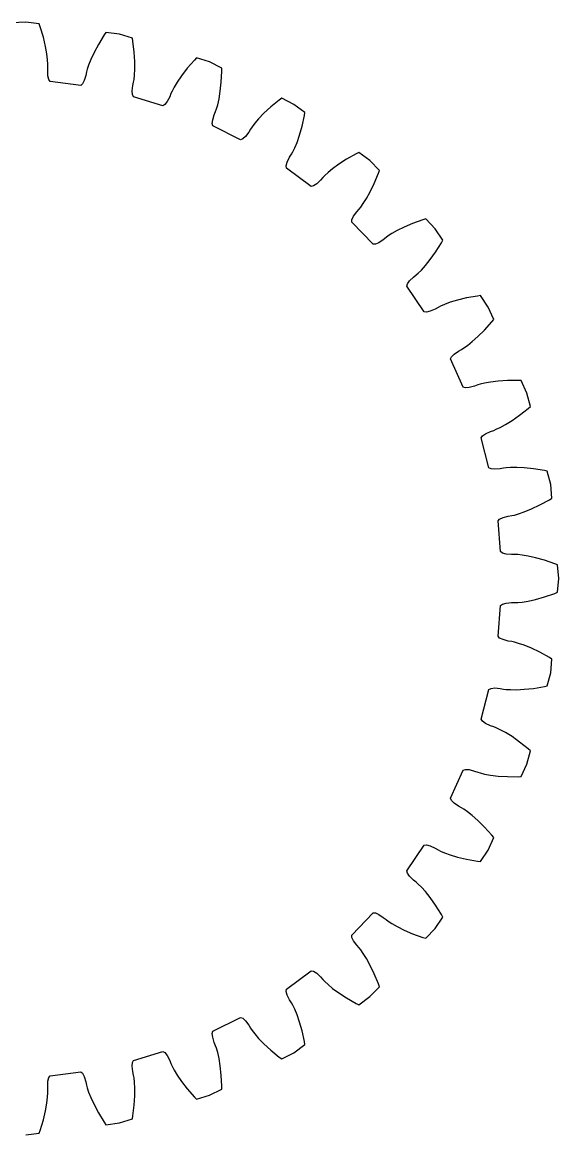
# Model space of a CAD drawing. Extents: x 0 to 203, y 0 to 198.
# Drawn here: x 103.3 to 151.2, y 99.3 to 198.4 of the extents above; entities that cross this region are included whole.
import ezdxf

# ---------------------------------------------------------------- set-up
doc = ezdxf.new("R2010")
doc.units = 0

msp = doc.modelspace()

# ---------------------------------------------------------------- linework, layer by layer
for p, q in [((103.652, 198.446), (102.429, 198.394)), ((104.866, 198.291), (103.652, 198.446)), ((104.956, 198.038), (104.866, 198.291)), ((105.233, 197.103), (104.956, 198.038)), ((110.641, 197.311), (110.137, 196.475)), ((110.792, 197.532), (110.641, 197.311)), ((112.006, 197.377), (110.792, 197.532)), ((113.176, 197.018), (112.006, 197.377)), ((105.424, 196.295), (105.233, 197.103)), ((105.542, 195.622), (105.424, 196.295)), ((110.137, 196.475), (109.749, 195.741)), ((113.223, 196.754), (113.176, 197.018)), ((113.338, 195.785), (113.223, 196.754)), ((105.605, 195.09), (105.542, 195.622)), ((109.749, 195.741), (109.465, 195.12)), ((113.389, 194.957), (113.338, 195.785)), ((118.889, 195.269), (118.702, 195.076)), ((120.059, 194.91), (118.889, 195.269)), ((105.629, 194.7), (105.605, 195.09)), ((105.614, 194.142), (105.63, 194.457)), ((105.63, 194.457), (105.629, 194.7)), ((109.27, 194.62), (109.148, 194.25)), ((109.465, 195.12), (109.27, 194.62)), ((113.392, 194.274), (113.389, 194.957)), ((118.064, 194.337), (117.558, 193.68)), ((118.702, 195.076), (118.064, 194.337)), ((121.152, 194.359), (120.059, 194.91)), ((121.153, 194.091), (121.152, 194.359)), ((105.634, 193.665), (105.614, 194.142)), ((105.713, 193.337), (105.634, 193.665)), ((105.834, 193.162), (105.713, 193.337)), ((109.022, 193.706), (108.883, 193.249)), ((109.086, 194.014), (109.022, 193.706)), ((109.148, 194.25), (109.086, 194.014)), ((113.282, 193.11), (113.322, 193.35)), ((113.322, 193.35), (113.364, 193.738)), ((113.364, 193.738), (113.392, 194.274)), ((117.558, 193.68), (117.173, 193.116)), ((121.103, 193.116), (121.153, 194.091)), ((108.563, 192.813), (105.834, 193.162)), ((108.724, 192.951), (108.563, 192.813)), ((108.883, 193.249), (108.724, 192.951)), ((113.152, 192.329), (113.213, 192.803)), ((113.174, 191.992), (113.152, 192.329)), ((113.213, 192.803), (113.282, 193.11)), ((116.714, 192.311), (116.613, 192.09)), ((116.896, 192.656), (116.714, 192.311)), ((117.173, 193.116), (116.896, 192.656)), ((121.013, 192.292), (121.103, 193.116)), ((113.263, 191.8), (113.174, 191.992)), ((115.894, 190.994), (113.263, 191.8)), ((116.283, 191.37), (116.076, 191.103)), ((116.498, 191.797), (116.283, 191.37)), ((116.613, 192.09), (116.498, 191.797)), ((120.783, 191.095), (120.901, 191.618)), ((120.901, 191.618), (121.013, 192.292)), ((126.27, 191.511), (125.517, 190.891)), ((126.487, 191.67), (126.27, 191.511)), ((127.58, 191.119), (126.487, 191.67)), ((116.076, 191.103), (115.894, 190.994)), ((120.475, 190.199), (120.595, 190.489)), ((120.595, 190.489), (120.676, 190.719)), ((120.676, 190.719), (120.783, 191.095)), ((124.907, 190.328), (124.432, 189.838)), ((125.517, 190.891), (124.907, 190.328)), ((128.564, 190.391), (127.58, 191.119)), ((128.52, 190.126), (128.564, 190.391)), ((120.3, 189.406), (120.335, 189.741)), ((120.356, 189.201), (120.3, 189.406)), ((120.335, 189.741), (120.475, 190.199)), ((124.081, 189.431), (123.843, 189.122)), ((124.432, 189.838), (124.081, 189.431)), ((128.305, 189.174), (128.52, 190.126)), ((122.813, 187.963), (120.356, 189.201)), ((123.544, 188.652), (123.26, 188.267)), ((123.706, 188.921), (123.544, 188.652)), ((123.843, 189.122), (123.706, 188.921)), ((127.853, 187.731), (128.077, 188.376)), ((128.077, 188.376), (128.305, 189.174)), ((123.01, 188.039), (122.813, 187.963)), ((123.26, 188.267), (123.01, 188.039)), ((127.648, 187.235), (127.853, 187.731)), ((126.978, 185.977), (127.194, 186.404)), ((127.194, 186.404), (127.361, 186.67)), ((127.361, 186.67), (127.479, 186.884)), ((127.479, 186.884), (127.648, 187.235)), ((133.127, 186.719), (132.279, 186.235)), ((133.367, 186.838), (133.127, 186.719)), ((134.351, 186.11), (133.367, 186.838)), ((126.887, 185.652), (126.978, 185.977)), ((126.907, 185.441), (126.887, 185.652)), ((129.12, 183.805), (126.907, 185.441)), ((131.032, 185.38), (130.618, 185.039)), ((131.583, 185.783), (131.032, 185.38)), ((132.279, 186.235), (131.583, 185.783)), ((135.198, 185.227), (134.351, 186.11)), ((130.162, 184.599), (129.956, 184.361)), ((130.331, 184.774), (130.162, 184.599)), ((130.618, 185.039), (130.331, 184.774)), ((134.737, 184.071), (135.11, 184.973)), ((135.11, 184.973), (135.198, 185.227)), ((129.327, 183.848), (129.12, 183.805)), ((129.611, 184.03), (129.327, 183.848)), ((129.956, 184.361), (129.611, 184.03)), ((134.378, 183.324), (134.737, 184.071)), ((133.762, 182.271), (134.048, 182.726)), ((134.048, 182.726), (134.378, 183.324)), ((132.889, 181.145), (133.174, 181.529)), ((133.174, 181.529), (133.384, 181.763)), ((133.384, 181.763), (133.536, 181.954)), ((133.536, 181.954), (133.762, 182.271)), ((132.729, 180.629), (132.745, 180.84)), ((134.633, 178.642), (132.729, 180.629)), ((132.745, 180.84), (132.889, 181.145)), ((138.158, 180.502), (137.396, 180.175)), ((139.075, 180.836), (138.158, 180.502)), ((139.332, 180.914), (139.075, 180.836)), ((140.179, 180.03), (139.332, 180.914)), ((136.318, 179.604), (135.991, 179.392)), ((136.784, 179.871), (136.318, 179.604)), ((137.396, 180.175), (136.784, 179.871)), ((140.864, 179.016), (140.179, 180.03)), ((134.845, 178.649), (134.633, 178.642)), ((135.156, 178.78), (134.845, 178.649)), ((135.552, 179.048), (135.156, 178.78)), ((135.794, 179.248), (135.552, 179.048)), ((135.991, 179.392), (135.794, 179.248)), ((140.215, 177.955), (140.734, 178.781)), ((140.734, 178.781), (140.864, 179.016)), ((139.734, 177.279), (140.215, 177.955)), ((138.95, 176.346), (139.308, 176.745)), ((139.308, 176.745), (139.734, 177.279)), ((137.899, 175.383), (138.244, 175.713)), ((138.244, 175.713), (138.491, 175.909)), ((138.491, 175.909), (138.673, 176.07)), ((138.673, 176.07), (138.95, 176.346)), ((137.654, 174.901), (137.705, 175.107)), ((139.194, 172.621), (137.654, 174.901)), ((137.705, 175.107), (137.899, 175.383)), ((141.522, 173.469), (141.018, 173.285)), ((142.176, 173.665), (141.522, 173.469)), ((142.983, 173.859), (142.176, 173.665)), ((143.943, 174.033), (142.983, 173.859)), ((144.21, 174.066), (143.943, 174.033)), ((144.895, 173.052), (144.21, 174.066)), ((139.404, 172.592), (139.194, 172.621)), ((139.733, 172.669), (139.404, 172.592)), ((140.168, 172.866), (139.733, 172.669)), ((140.442, 173.022), (140.168, 172.866)), ((140.66, 173.131), (140.442, 173.022)), ((141.018, 173.285), (140.66, 173.131)), ((145.399, 171.937), (144.895, 173.052)), ((144.58, 171.001), (145.232, 171.727)), ((145.232, 171.727), (145.399, 171.937)), ((143.992, 170.415), (144.58, 171.001)), ((142.742, 169.404), (143.061, 169.628)), ((143.061, 169.628), (143.482, 169.962)), ((143.482, 169.962), (143.992, 170.415)), ((141.54, 168.424), (141.625, 168.618)), ((141.625, 168.618), (141.863, 168.857)), ((141.863, 168.857), (142.259, 169.124)), ((142.259, 169.124), (142.535, 169.275)), ((142.535, 169.275), (142.742, 169.404)), ((142.673, 165.916), (141.54, 168.424)), ((142.875, 165.852), (142.673, 165.916)), ((143.212, 165.873), (142.875, 165.852)), ((143.674, 165.993), (143.212, 165.873)), ((143.97, 166.101), (143.674, 165.993)), ((144.203, 166.171), (143.97, 166.101)), ((144.583, 166.262), (144.203, 166.171)), ((145.111, 166.358), (144.583, 166.262)), ((145.788, 166.441), (145.111, 166.358)), ((146.616, 166.496), (145.788, 166.441)), ((147.592, 166.505), (146.616, 166.496)), ((147.86, 166.493), (147.592, 166.505)), ((148.364, 165.377), (147.86, 166.493)), ((148.673, 164.193), (148.364, 165.377)), ((147.707, 163.409), (148.472, 164.015)), ((148.472, 164.015), (148.673, 164.193)), ((145.978, 162.313), (146.449, 162.57)), ((146.449, 162.57), (147.029, 162.931)), ((147.029, 162.931), (147.707, 163.409)), ((144.391, 161.559), (144.667, 161.755)), ((144.667, 161.755), (145.102, 161.952)), ((145.102, 161.952), (145.4, 162.054)), ((145.4, 162.054), (145.625, 162.146)), ((145.625, 162.146), (145.978, 162.313)), ((144.275, 161.383), (144.391, 161.559)), ((144.968, 158.72), (144.275, 161.383)), ((145.156, 158.622), (144.968, 158.72)), ((145.492, 158.586), (145.156, 158.622)), ((145.968, 158.626), (145.492, 158.586)), ((146.278, 158.683), (145.968, 158.626)), ((146.519, 158.712), (146.278, 158.683)), ((146.909, 158.738), (146.519, 158.712)), ((147.445, 158.743), (146.909, 158.738)), ((148.128, 158.711), (147.445, 158.743)), ((148.953, 158.625), (148.128, 158.711)), ((149.916, 158.469), (148.953, 158.625)), ((150.178, 158.411), (149.916, 158.469)), ((150.486, 157.227), (150.178, 158.411)), ((150.59, 156.007), (150.486, 157.227)), ((149.506, 155.398), (150.362, 155.865)), ((150.362, 155.865), (150.59, 156.007)), ((147.617, 154.61), (148.124, 154.784)), ((148.124, 154.784), (148.757, 155.042)), ((148.757, 155.042), (149.506, 155.398)), ((145.781, 153.981), (145.926, 154.135)), ((146.014, 151.239), (145.781, 153.981)), ((145.926, 154.135), (146.23, 154.281)), ((146.23, 154.281), (146.692, 154.402)), ((146.692, 154.402), (147.003, 154.452)), ((147.003, 154.452), (147.241, 154.504)), ((147.241, 154.504), (147.617, 154.61)), ((146.183, 151.111), (146.014, 151.239)), ((146.508, 151.018), (146.183, 151.111)), ((146.984, 150.978), (146.508, 151.018)), ((147.298, 150.981), (146.984, 150.978)), ((147.542, 150.969), (147.298, 150.981)), ((147.93, 150.929), (147.542, 150.969)), ((148.46, 150.843), (147.93, 150.929)), ((149.127, 150.696), (148.46, 150.843)), ((149.925, 150.472), (149.127, 150.696)), ((150.848, 150.156), (149.925, 150.472)), ((151.097, 150.054), (150.848, 150.156)), ((151.201, 148.835), (151.097, 150.054)), ((151.097, 147.615), (151.201, 148.835)), ((147.298, 146.689), (147.542, 146.7)), ((147.542, 146.7), (147.93, 146.741)), ((147.93, 146.741), (148.46, 146.826)), ((148.46, 146.826), (149.127, 146.973)), ((149.127, 146.973), (149.925, 147.198)), ((149.925, 147.198), (150.848, 147.514)), ((150.848, 147.514), (151.097, 147.615)), ((145.781, 143.689), (146.014, 146.431)), ((146.014, 146.431), (146.183, 146.559)), ((146.183, 146.559), (146.508, 146.651)), ((146.508, 146.651), (146.984, 146.692)), ((146.984, 146.692), (147.298, 146.689)), ((145.926, 143.534), (145.781, 143.689)), ((146.23, 143.388), (145.926, 143.534)), ((146.692, 143.268), (146.23, 143.388)), ((147.003, 143.218), (146.692, 143.268)), ((147.241, 143.165), (147.003, 143.218)), ((147.617, 143.06), (147.241, 143.165)), ((148.124, 142.886), (147.617, 143.06)), ((148.757, 142.628), (148.124, 142.886)), ((149.506, 142.272), (148.757, 142.628)), ((150.362, 141.804), (149.506, 142.272)), ((150.59, 141.662), (150.362, 141.804)), ((150.486, 140.443), (150.59, 141.662)), ((150.178, 139.258), (150.486, 140.443)), ((144.275, 136.287), (144.968, 138.95)), ((144.968, 138.95), (145.156, 139.047)), ((145.156, 139.047), (145.492, 139.084)), ((145.492, 139.084), (145.968, 139.043)), ((145.968, 139.043), (146.278, 138.987)), ((146.278, 138.987), (146.519, 138.957)), ((146.519, 138.957), (146.909, 138.932)), ((146.909, 138.932), (147.445, 138.926)), ((147.445, 138.926), (148.128, 138.959)), ((148.128, 138.959), (148.953, 139.045)), ((148.953, 139.045), (149.916, 139.201)), ((149.916, 139.201), (150.178, 139.258)), ((144.391, 136.11), (144.275, 136.287)), ((144.667, 135.915), (144.391, 136.11)), ((145.102, 135.718), (144.667, 135.915)), ((145.4, 135.616), (145.102, 135.718)), ((145.625, 135.524), (145.4, 135.616)), ((145.978, 135.357), (145.625, 135.524)), ((146.449, 135.099), (145.978, 135.357)), ((147.029, 134.738), (146.449, 135.099)), ((147.707, 134.261), (147.029, 134.738)), ((148.472, 133.655), (147.707, 134.261)), ((148.364, 132.292), (148.673, 133.477)), ((148.673, 133.477), (148.472, 133.655)), ((147.86, 131.177), (148.364, 132.292)), ((141.54, 129.246), (142.673, 131.753)), ((142.673, 131.753), (142.875, 131.818)), ((142.875, 131.818), (143.212, 131.797)), ((143.212, 131.797), (143.674, 131.676)), ((143.674, 131.676), (143.97, 131.569)), ((143.97, 131.569), (144.203, 131.498)), ((144.203, 131.498), (144.583, 131.407)), ((144.583, 131.407), (145.111, 131.312)), ((145.111, 131.312), (145.788, 131.228)), ((145.788, 131.228), (146.616, 131.173)), ((146.616, 131.173), (147.592, 131.164)), ((147.592, 131.164), (147.86, 131.177)), ((141.625, 129.052), (141.54, 129.246)), ((141.863, 128.813), (141.625, 129.052)), ((142.259, 128.545), (141.863, 128.813)), ((142.535, 128.394), (142.259, 128.545)), ((142.742, 128.266), (142.535, 128.394)), ((143.061, 128.041), (142.742, 128.266)), ((143.482, 127.708), (143.061, 128.041)), ((143.992, 127.254), (143.482, 127.708)), ((144.58, 126.669), (143.992, 127.254)), ((145.232, 125.942), (144.58, 126.669)), ((145.399, 125.733), (145.232, 125.942)), ((137.654, 122.769), (139.194, 125.048)), ((139.194, 125.048), (139.404, 125.078)), ((139.404, 125.078), (139.733, 125)), ((139.733, 125), (140.168, 124.803)), ((144.895, 124.618), (145.399, 125.733)), ((140.168, 124.803), (140.442, 124.647)), ((140.442, 124.647), (140.66, 124.538)), ((140.66, 124.538), (141.018, 124.385)), ((141.018, 124.385), (141.522, 124.201)), ((141.522, 124.201), (142.176, 124.004)), ((142.176, 124.004), (142.983, 123.81)), ((144.21, 123.604), (144.895, 124.618)), ((142.983, 123.81), (143.943, 123.636)), ((143.943, 123.636), (144.21, 123.604)), ((137.705, 122.563), (137.654, 122.769)), ((137.899, 122.287), (137.705, 122.563)), ((138.244, 121.956), (137.899, 122.287)), ((138.491, 121.761), (138.244, 121.956)), ((138.673, 121.599), (138.491, 121.761)), ((138.95, 121.324), (138.673, 121.599)), ((139.308, 120.924), (138.95, 121.324)), ((139.734, 120.391), (139.308, 120.924)), ((140.215, 119.715), (139.734, 120.391)), ((132.729, 117.041), (134.633, 119.027)), ((134.633, 119.027), (134.845, 119.021)), ((134.845, 119.021), (135.156, 118.889)), ((140.734, 118.889), (140.215, 119.715)), ((135.156, 118.889), (135.552, 118.621)), ((135.552, 118.621), (135.794, 118.421)), ((135.794, 118.421), (135.991, 118.277)), ((135.991, 118.277), (136.318, 118.065)), ((136.318, 118.065), (136.784, 117.799)), ((140.179, 117.64), (140.864, 118.654)), ((140.864, 118.654), (140.734, 118.889)), ((132.745, 116.83), (132.729, 117.041)), ((136.784, 117.799), (137.396, 117.494)), ((137.396, 117.494), (138.158, 117.167)), ((138.158, 117.167), (139.075, 116.833)), ((139.332, 116.756), (140.179, 117.64)), ((132.889, 116.525), (132.745, 116.83)), ((133.174, 116.141), (132.889, 116.525)), ((133.384, 115.906), (133.174, 116.141)), ((139.075, 116.833), (139.332, 116.756)), ((133.536, 115.716), (133.384, 115.906)), ((133.762, 115.398), (133.536, 115.716)), ((134.048, 114.944), (133.762, 115.398)), ((134.378, 114.346), (134.048, 114.944)), ((134.737, 113.598), (134.378, 114.346)), ((126.907, 112.228), (129.12, 113.864)), ((129.12, 113.864), (129.327, 113.822)), ((129.327, 113.822), (129.611, 113.64)), ((129.611, 113.64), (129.956, 113.309)), ((129.956, 113.309), (130.162, 113.071)), ((130.162, 113.071), (130.331, 112.895)), ((135.11, 112.696), (134.737, 113.598)), ((126.887, 112.017), (126.907, 112.228)), ((126.978, 111.692), (126.887, 112.017)), ((130.331, 112.895), (130.618, 112.631)), ((130.618, 112.631), (131.032, 112.29)), ((131.032, 112.29), (131.583, 111.886)), ((134.351, 111.559), (135.198, 112.443)), ((135.198, 112.443), (135.11, 112.696)), ((127.194, 111.265), (126.978, 111.692)), ((127.361, 110.999), (127.194, 111.265)), ((131.583, 111.886), (132.279, 111.435)), ((132.279, 111.435), (133.127, 110.951)), ((133.367, 110.831), (134.351, 111.559)), ((127.479, 110.786), (127.361, 110.999)), ((127.648, 110.434), (127.479, 110.786)), ((127.853, 109.938), (127.648, 110.434)), ((133.127, 110.951), (133.367, 110.831)), ((120.356, 108.468), (122.813, 109.707)), ((122.813, 109.707), (123.01, 109.63)), ((123.01, 109.63), (123.26, 109.403)), ((123.26, 109.403), (123.544, 109.018)), ((128.077, 109.293), (127.853, 109.938)), ((128.305, 108.495), (128.077, 109.293)), ((120.3, 108.264), (120.356, 108.468)), ((120.335, 107.928), (120.3, 108.264)), ((123.544, 109.018), (123.706, 108.749)), ((123.706, 108.749), (123.843, 108.547)), ((123.843, 108.547), (124.081, 108.238)), ((124.081, 108.238), (124.432, 107.832)), ((128.52, 107.543), (128.305, 108.495)), ((120.475, 107.471), (120.335, 107.928)), ((120.595, 107.18), (120.475, 107.471)), ((120.676, 106.95), (120.595, 107.18)), ((124.432, 107.832), (124.907, 107.341)), ((124.907, 107.341), (125.517, 106.779)), ((127.58, 106.551), (128.564, 107.279)), ((128.564, 107.279), (128.52, 107.543)), ((113.263, 105.87), (115.894, 106.675)), ((115.894, 106.675), (116.076, 106.566)), ((116.076, 106.566), (116.283, 106.3)), ((116.283, 106.3), (116.498, 105.873)), ((120.783, 106.575), (120.676, 106.95)), ((120.901, 106.052), (120.783, 106.575)), ((125.517, 106.779), (126.27, 106.158)), ((126.27, 106.158), (126.487, 106)), ((126.487, 106), (127.58, 106.551)), ((113.152, 105.341), (113.174, 105.678)), ((113.213, 104.867), (113.152, 105.341)), ((113.174, 105.678), (113.263, 105.87)), ((116.498, 105.873), (116.613, 105.58)), ((116.613, 105.58), (116.714, 105.358)), ((116.714, 105.358), (116.896, 105.013)), ((121.013, 105.378), (120.901, 106.052)), ((121.103, 104.553), (121.013, 105.378)), ((105.634, 104.005), (105.713, 104.333)), ((105.713, 104.333), (105.834, 104.507)), ((105.834, 104.507), (108.563, 104.857)), ((108.563, 104.857), (108.724, 104.719)), ((108.724, 104.719), (108.883, 104.421)), ((108.883, 104.421), (109.022, 103.964)), ((113.282, 104.56), (113.213, 104.867)), ((113.322, 104.319), (113.282, 104.56)), ((113.364, 103.932), (113.322, 104.319)), ((116.896, 105.013), (117.173, 104.554)), ((117.173, 104.554), (117.558, 103.99)), ((121.153, 103.578), (121.103, 104.553)), ((105.614, 103.527), (105.634, 104.005)), ((105.63, 103.213), (105.614, 103.527)), ((105.629, 102.969), (105.63, 103.213)), ((109.022, 103.964), (109.086, 103.656)), ((109.086, 103.656), (109.148, 103.42)), ((109.148, 103.42), (109.27, 103.049)), ((113.392, 103.396), (113.364, 103.932)), ((113.389, 102.713), (113.392, 103.396)), ((117.558, 103.99), (118.064, 103.332)), ((118.064, 103.332), (118.702, 102.594)), ((120.059, 102.759), (121.152, 103.31)), ((121.152, 103.31), (121.153, 103.578)), ((105.542, 102.047), (105.605, 102.58)), ((105.605, 102.58), (105.629, 102.969)), ((109.27, 103.049), (109.465, 102.549)), ((109.465, 102.549), (109.749, 101.928)), ((113.338, 101.885), (113.389, 102.713)), ((118.702, 102.594), (118.889, 102.401)), ((118.889, 102.401), (120.059, 102.759)), ((105.233, 100.567), (105.424, 101.374)), ((105.424, 101.374), (105.542, 102.047)), ((109.749, 101.928), (110.137, 101.195)), ((110.137, 101.195), (110.641, 100.359)), ((113.223, 100.916), (113.338, 101.885)), ((104.956, 99.631), (105.233, 100.567)), ((110.641, 100.359), (110.792, 100.138)), ((110.792, 100.138), (112.006, 100.293)), ((112.006, 100.293), (113.176, 100.651)), ((113.176, 100.651), (113.223, 100.916)), ((103.652, 99.223), (104.866, 99.379)), ((104.866, 99.379), (104.956, 99.631))]:
    msp.add_line(p, q)

doc.saveas('drawing.dxf')
